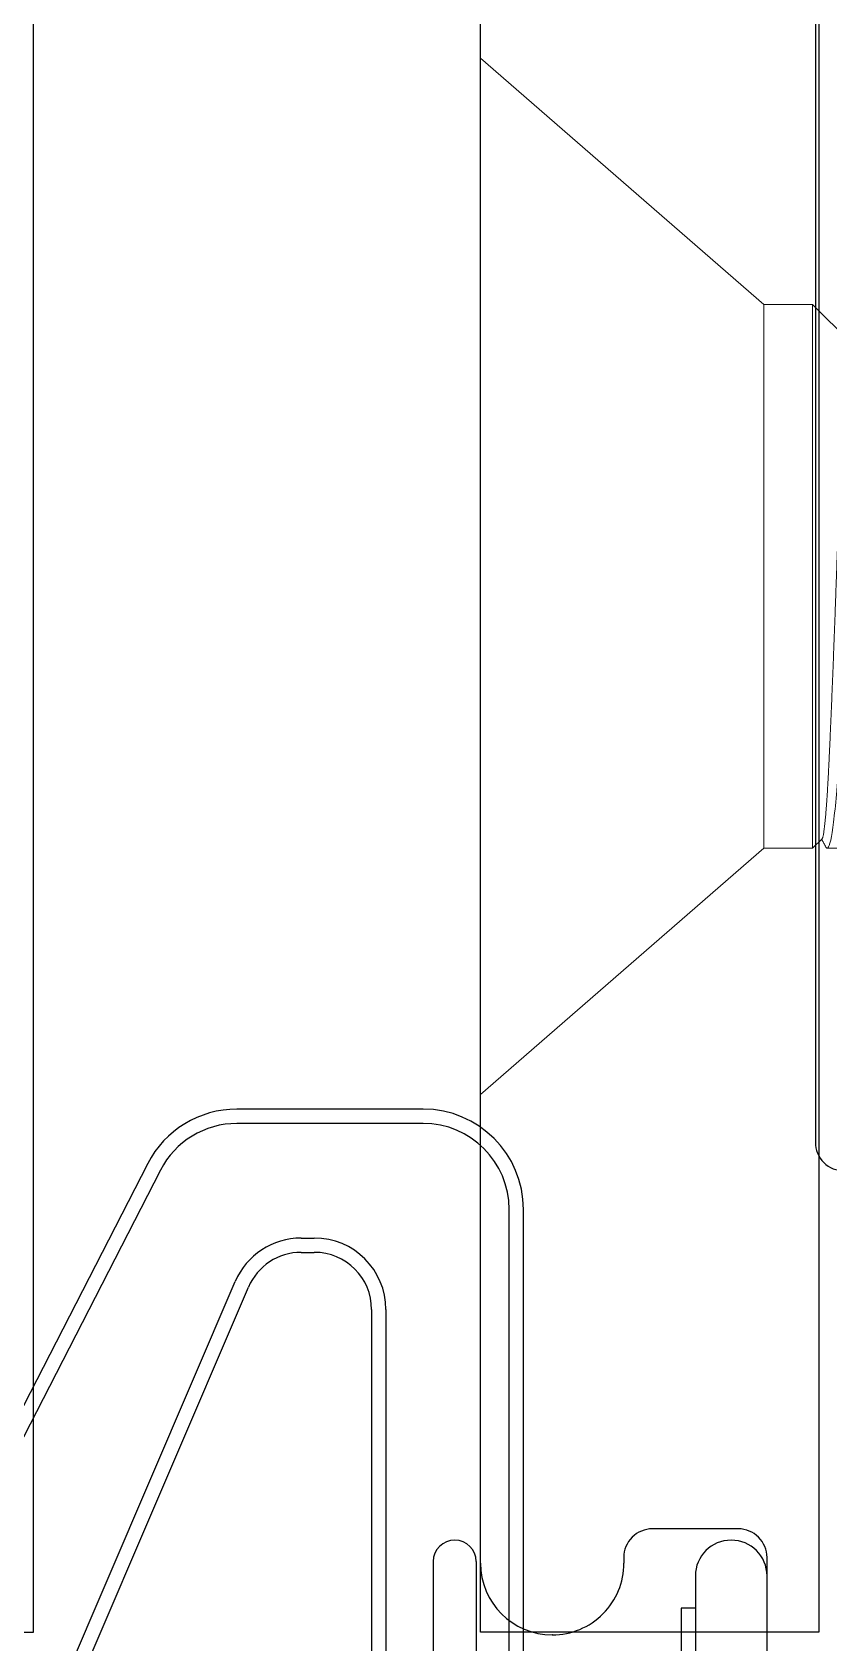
# Model space of a CAD drawing. Extents: x -82 to 113, y -82 to 93.
# Drawn here: x 7.525 to 7.803, y 70.349 to 70.912 of the extents above; entities that cross this region are included whole.
import ezdxf

# ---------------------------------------------------------------- set-up
doc = ezdxf.new("R2010")
doc.units = 0
doc.header["$MEASUREMENT"] = 0
doc.linetypes.add('SLD-Solid', pattern=[0])
doc.layers.get('0').update_dxf_attribs({"linetype": 'CONTINUOUS'})
for name, color, linetype in [('1', 7, 'CONTINUOUS'), ('Ballons', 7, 'CONTINUOUS'), ('FRAME', 1, 'CONTINUOUS'), ('INERTIA', 7, 'CONTINUOUS')]:
    doc.layers.add(name, color=color, linetype=linetype)

# ---------------------------------------------------------------- blocks, each defined once
blk = doc.blocks.new('NO 10 500')
at = {"color": 7, "linetype": 'SLD-Solid', "lineweight": 15}
for p, q in [((0.09887349098158893, 0.09494411686608828), (0, 0.1808935234878746)), ((0, 0.1808935234878746), (0, -0.1808935234878746)), ((0.1159317679953347, 0.09494411686608828), (0.09887349098158893, 0.09494411686608828)), ((0.09887349098158893, 0.09494411686608828), (0.09887349098158893, 0)), ((0.1192106994209325, 0.0916651880171031), (0.1159317679953347, 0.09494411686608828)), ((0.1159317679953347, -0.09494411686608828), (0.1159317679953347, 0.09494411686608828)), ((0.124926473659059, 0.09494411686608828), (0.1210225217866423, 0.09494411686608828)), ((0.09887349098158893, 0), (0.09887349098158893, -0.09494411686608828)), ((0.1159317679953347, -0.09494411686608828), (0.1290905947059287, -0.08178528901034099)), ((0, -0.1808935234878746), (0.09887349098158893, -0.09494411686608828)), ((0.09887349098158893, -0.09494411686608828), (0.1159317679953347, -0.09494411686608828))]:
    blk.add_line(p, q, dxfattribs=at)
for points, knots in [([(0.1205797905604413, 0.09453983449227366), (0.1204499688657847, 0.09430663338649481), (0.1202089818266359, 0.09387374392117209), (0.1198754667726689, 0.09327468339836997), (0.1195979100609748, 0.09277615669502381), (0.1193763049714107, 0.09237815519664139), (0.119210588332237, 0.09208052912627096), (0.1191120579036351, 0.09190358363054685), (0.1190687479459598, 0.09182579858313034), (0.1190620726282532, 0.09181380965658548)], [0, 0, 0, 0, 0.2566330924452586, 0.4763860865965276, 0.6592618928864973, 0.8052632790335874, 0.9143954044695473, 0.9868058548257094, 1, 1, 1, 1]), ([(0.1192071428834538, 0.0916616334836533), (0.1192358154314093, 0.09162872511863895), (0.1192987510347052, 0.09155649199141891), (0.1193973998065303, 0.09131767405141744), (0.1195027815948606, 0.09097136503186931), (0.1196093350138199, 0.09051770638452439), (0.1197181339138638, 0.08995497582466072), (0.1198291581426361, 0.08927813588045552), (0.119942228769446, 0.0884850216016062), (0.1200561162396525, 0.08758364814540442), (0.120170605360272, 0.08657573610491909), (0.1202834154177594, 0.08548303968736093), (0.120394426458688, 0.08431267981537616), (0.1205035400010956, 0.083072576882536), (0.1206127691185657, 0.0817418444325142), (0.1207219331167835, 0.08032263040944798), (0.120831957118412, 0.07880190387921715), (0.1209427536295493, 0.07717724213716082), (0.121054214851597, 0.07544753600431164), (0.1211651559172537, 0.07363059772747249), (0.1212753338825223, 0.0717296522738664), (0.121383727470743, 0.06976567833054759), (0.1214896546715636, 0.06774294159041716), (0.1215932676032594, 0.06566580591205451), (0.1216964172026564, 0.06351661874057157), (0.121799662796775, 0.06129848939973925), (0.1219047318802495, 0.05899051163751068), (0.1220123080478857, 0.05659116181571022), (0.1221222734344565, 0.05410070284840884), (0.1222334424674614, 0.05154624611526515), (0.1223456149997446, 0.04893253884488047), (0.1224568585893167, 0.04630526979304506), (0.1225670426360921, 0.04366944097130698), (0.1226760482203417, 0.04103008658101004), (0.1227855501679187, 0.03834731444732142), (0.1228953659266949, 0.03562564622445308), (0.1230064516194034, 0.03284110846237098), (0.1231187359111345, 0.02999432015310077), (0.1232321229028912, 0.02708669376425377), (0.1233453819586998, 0.02414957161949616), (0.1234583090035812, 0.02118819566864261), (0.1235693471340937, 0.01824362705402649), (0.1236784233643107, 0.01531906725175958), (0.1237854836551833, 0.01241741884355463), (0.1238917889438653, 0.00950462598741808), (0.1239971853603947, 0.006585500146954359), (0.124102461659561, 0.003634820150928419), (0.1242078750584596, 0.0006545974716729575), (0.124314360331482, -0.00235261367524231), (0.1244213407414918, -0.005354135835794693), (0.1245292802474296, -0.008344408518397017), (0.1246374281321323, -0.0112806540064696), (0.124745724586603, -0.01416091593505797), (0.1248534637028911, -0.01698413485477346), (0.1249621100718059, -0.01978525358607897), (0.1250714422101282, -0.02255948522024909), (0.1251824495581673, -0.02533091398437648), (0.1252950737847414, -0.02809616129900405), (0.1254092346409266, -0.03085187137414636), (0.1255236748210109, -0.033567291721738), (0.1256381853262951, -0.0362374804755774), (0.1257508357147117, -0.03881798008432469), (0.1258615384514314, -0.04130896018447316), (0.1259702182049409, -0.04371173514837068), (0.1260785347844831, -0.04606360619050776), (0.1261862700670804, -0.04836070938215897), (0.1262944577121061, -0.05062180939126648), (0.126402506552779, -0.0528432136592798), (0.1265103247318393, -0.05502140748309614), (0.1266173577355403, -0.05713225513149922), (0.1267239324280354, -0.05917164904797545), (0.1268291271560997, -0.06111670413260839), (0.1269341119913179, -0.06296706109269223), (0.1270395544032681, -0.06472382603288906), (0.1271462031605779, -0.06640425465817401), (0.1272539386803828, -0.06800534057747143), (0.1273637302493285, -0.06954051514887993), (0.1274755531339906, -0.07100505775299126), (0.1275893330113149, -0.07239520675511812), (0.1277038054344644, -0.07369457975593718), (0.1278187558909281, -0.07490079003269301), (0.1279318776772698, -0.0759911516015066), (0.128043059698939, -0.07697033407235665), (0.1281522076013175, -0.077844295060153), (0.1282613603240179, -0.07863126906059392), (0.1283703318248399, -0.07932988304266075), (0.128480046712923, -0.07994529353155144), (0.1285904015811639, -0.08047239475342849), (0.1287013289525021, -0.08091213632896199), (0.1288114792147326, -0.08124429344886863), (0.1288849714353546, -0.08143151927404091), (0.1289214005265649, -0.08148133151102144), (0.1289216879487185, -0.08148172452499125)], [0, 0, 0, 0, 0.00981452927559291, 0.02154267285327514, 0.03327420668081579, 0.04500227713849356, 0.05672009646607128, 0.06879818853777354, 0.08088753594350481, 0.09298065176436668, 0.1050699859159411, 0.1171480763720311, 0.1285522916942129, 0.1399659794247103, 0.1513828251903031, 0.1627965235861082, 0.1742007247915218, 0.185936351067983, 0.1976822970514102, 0.2094317044342807, 0.2211776553128647, 0.2329132842679933, 0.2443130029727058, 0.2557223998064025, 0.2671347894650506, 0.2785436775635237, 0.2899429605085569, 0.3016862708707911, 0.3134405327542639, 0.3251984423620224, 0.3369526842383416, 0.3486960104721794, 0.3598803306313193, 0.3710740917331413, 0.3822710020590938, 0.393464763855878, 0.4046490853579323, 0.4161644127841937, 0.4276900430728344, 0.4392191368184499, 0.4507447709612839, 0.4622600941597333, 0.4733429279102183, 0.4844349584119907, 0.4955300625699909, 0.5066220922773327, 0.5177049283964992, 0.5291143247003849, 0.5405342392180598, 0.5519574329337077, 0.563376886979743, 0.5747858938080661, 0.5857500353479325, 0.5967236119257361, 0.6077003360469291, 0.6186739153505689, 0.6296380587538781, 0.6409329441560437, 0.6522381607270142, 0.6635468163991406, 0.6748520260615855, 0.6861469157196939, 0.6969135207822805, 0.7076890497502958, 0.7184675709607206, 0.7292431084121753, 0.7400097058239326, 0.7510893088688082, 0.7621787703410019, 0.7732713558753631, 0.7843604780706485, 0.7954397927291706, 0.8061826335159831, 0.8169348999956451, 0.8276903155525379, 0.8384425731686005, 0.8491854172819809, 0.8602588355784831, 0.8713425739070545, 0.8824297605678008, 0.8935134974149521, 0.9045869209580938, 0.9150373093678038, 0.9254963568524645, 0.9359583028929189, 0.9464173583650662, 0.9568677386246609, 0.9676215311559099, 0.9783847680465918, 0.9891511651593149, 0.9999144036902672, 1, 1, 1, 1]), ([(0.1210225217866423, 0.09494411686608828), (0.1209682454011158, 0.09493247239776537), (0.1208593506547686, 0.09490911009365277), (0.1207114471466753, 0.0947634734495395), (0.1206173769557495, 0.09459488308230846), (0.1205795248865797, 0.09452704550079716)], [0, 0, 0, 0, 0.37259904525003, 0.7475456984442519, 1, 1, 1, 1]), ([(0.136638330495316, -0.09494411764706001), (0.1360372002388885, -0.09494411764706001), (0.135362757140058, -0.09253505410686103), (0.1340099516447708, -0.08289879994606508), (0.1333355085459402, -0.0756995271224099), (0.1321332480329716, -0.05857173172160657), (0.1314588049341978, -0.0479655285667846), (0.1301059994388538, -0.02470155308131439), (0.1294315563400801, -0.01211118027468672), (0.1282292958271114, 0.01211118027467961), (0.1275548527282808, 0.02470155308131439), (0.1262020472329937, 0.0479655285667846), (0.1255276041341631, 0.05857173172160657), (0.1243253436211944, 0.0756995271224099), (0.1236509005224207, 0.08289879994605798), (0.1222980950270767, 0.09253505410686103), (0.1216236519283029, 0.09494411764706001), (0.1210225216718186, 0.09494411764706001)], [0, 0, 0, 0, 0.125, 0.125, 0.2499999999999999, 0.2499999999999999, 0.3749999999999999, 0.3749999999999999, 0.5, 0.5, 0.6250000000000001, 0.6250000000000001, 0.75, 0.75, 0.875, 0.875, 1, 1, 1, 1])]:
    blk.add_open_spline(points, degree=3, knots=knots, dxfattribs=at)
blk = doc.blocks.new('QEZ 376')
for p, q in [((526.4755151671376, 45.17181267486151), (526.2125151671376, 45.3068126748615)), ((526.4732311671376, 45.1673646748615), (526.2102311671376, 45.30236467486151)), ((526.1827601671376, 45.24349867486151), (526.4324011671376, 45.13664767486151)), ((526.1847271671376, 45.2480956748615), (526.4343691671376, 45.14124367486151)), ((526.4895321671376, 45.07567567486151), (526.4895321671376, 45.14067567486151)), ((526.4945321671377, 45.07567567486151), (526.4945321671377, 45.14067567486151)), ((526.4445321671376, 45.1182606748615), (526.4445321671376, 45.1136756748615)), ((526.4495321671376, 45.1182606748615), (526.4495321671376, 45.1136756748615)), ((526.4245321671376, 45.09367567486151), (526.2365321671376, 45.09367567486151)), ((526.4245321671376, 45.08867567486151), (526.2365321671376, 45.08867567486151)), ((526.3365321671376, 45.07217567486151), (526.2700321671376, 45.07217567486151)), ((526.3365321671376, 45.0571756748615), (526.2700321671376, 45.0571756748615)), ((526.2821201671376, 45.04567567486151), (526.4595321671376, 45.04567567486151)), ((526.2821201671376, 45.0406756748615), (526.4595321671376, 45.0406756748615)), ((526.3202821671376, 44.9856756748615), (526.2665321671376, 44.9856756748615)), ((526.3202821671376, 44.98067567486151), (526.3202821671376, 44.9856756748615)), ((526.3315321671377, 44.98067567486151), (526.2665321671376, 44.98067567486151)), ((526.1665321671376, 44.9556756748615), (526.3315321671377, 44.9556756748615))]:
    blk.add_line(p, q)
for centre, radius, start, end in [((526.4595321671376, 45.14067567486151), 0.035, 0, 62.82820799999984), ((526.4595321671376, 45.14067567486151), 0.03, 0, 62.82820799999984), ((526.4245321671376, 45.1182606748615), 0.02, 0, 66.8282079999971), ((526.4245321671376, 45.1182606748615), 0.025, 0, 66.8282079999971), ((526.4245321671376, 45.1136756748615), 0.025, 270, 0), ((526.4245321671376, 45.1136756748615), 0.02, 270, 0), ((526.4595321671376, 45.07567567486151), 0.035, 270, 0), ((526.4595321671376, 45.07567567486151), 0.03, 270, 0), ((526.3365321671376, 45.0646756748615), 0.0075, 270, 90), ((526.3315321671377, 44.96817567486151), 0.0125, 270, 90)]:
    blk.add_arc(centre, radius, start, end)
blk = doc.blocks.new('HINGENEW00NEW00NEW00NEW00NEW00N')
at = {"layer": '1', "color": 1, "linetype": 'Continuous'}
for p, q in [((-0.12, -0.68499998), (-0.12, -1.31)), ((-0.0018897629, -1.31), (-0.0018897629, -0.68499998)), ((0.1541102371, -1.31), (0.1541102371, -0.68401571)), ((-0.12, -1.31), (-0.0018897629, -1.31)), ((0.7131653171, -1.31), (0.1541102371, -1.31))]:
    blk.add_line(p, q, dxfattribs=at)
blk = doc.blocks.new('3207-1_Block_Frame_Component')
for p, q in [((0.5474994283011114, -0.8831255764245611), (1.077500075291295, -0.8831255764245611)), ((1.402500075291396, -0.899999664558683), (1.22250007529124, -0.8999996645586847)), ((1.212500075291242, -0.9099996645587254), (1.212500075291352, -0.9399996645586874)), ((1.222500075291343, -0.9499996645586783), (1.224500075291296, -0.9499996645586819)), ((1.249500075291273, -0.9749059167315863), (1.249500075291273, -0.9749996645587089)), ((1.224500075291296, -0.9999996645586791), (0.4004994283009973, -0.9999996645586862))]:
    blk.add_line(p, q)
for centre, radius, start, end in [((1.077500075291296, -0.8731255764245611), 0.01000000000000001, 269.9999999999987, 0), ((1.222500075291244, -0.9099996645586863), 0.01000000000000156, 90.00000000002038, 180.0000000002239), ((1.22250007529134, -0.939999664558691), 0.009999999999987352, 179.9999999999796, 270.0000000000203), ((1.224659390341127, -0.9748399262772579), 0.02484077260337237, 359.8477914101654, 90.36746612884059), ((1.224500075291299, -0.9749996645587053), 0.02499999999997371, 269.9999999999919, 359.9999999999918)]:
    blk.add_arc(centre, radius, start, end)
blk = doc.blocks.new('3209_In-Swing_Nail-Fin_Frame_Assembly')
at = {"xscale": -1}
blk.add_blockref('3207-1_Block_Frame_Component', (4.374999999987452, -5.684341886080801e-14), dxfattribs=at)

msp = doc.modelspace()

# ---------------------------------------------------------------- block references
at = {"layer": 'Ballons', "color": 7, "rotation": 90}
msp.add_blockref('QEZ 376', (52.73709251734663, -455.95879883212), dxfattribs=at)
at = {"layer": 'FRAME', "xscale": -1, "rotation": 270}
msp.add_blockref('3209_In-Swing_Nail-Fin_Frame_Assembly', (8.681416507043906, 67.22668176532912), dxfattribs=at)
at = {"layer": 'INERTIA', "color": 1, "xscale": -1, "zscale": -1}
msp.add_blockref('HINGENEW00NEW00NEW00NEW00NEW00N', (7.679526994482988, 71.6631584898919), dxfattribs=at)
at = {"layer": 'INERTIA', "xscale": -1, "rotation": 180}
msp.add_blockref('NO 10 500', (7.681416849891519, 70.72177405931016), dxfattribs=at)

doc.saveas('drawing.dxf')
